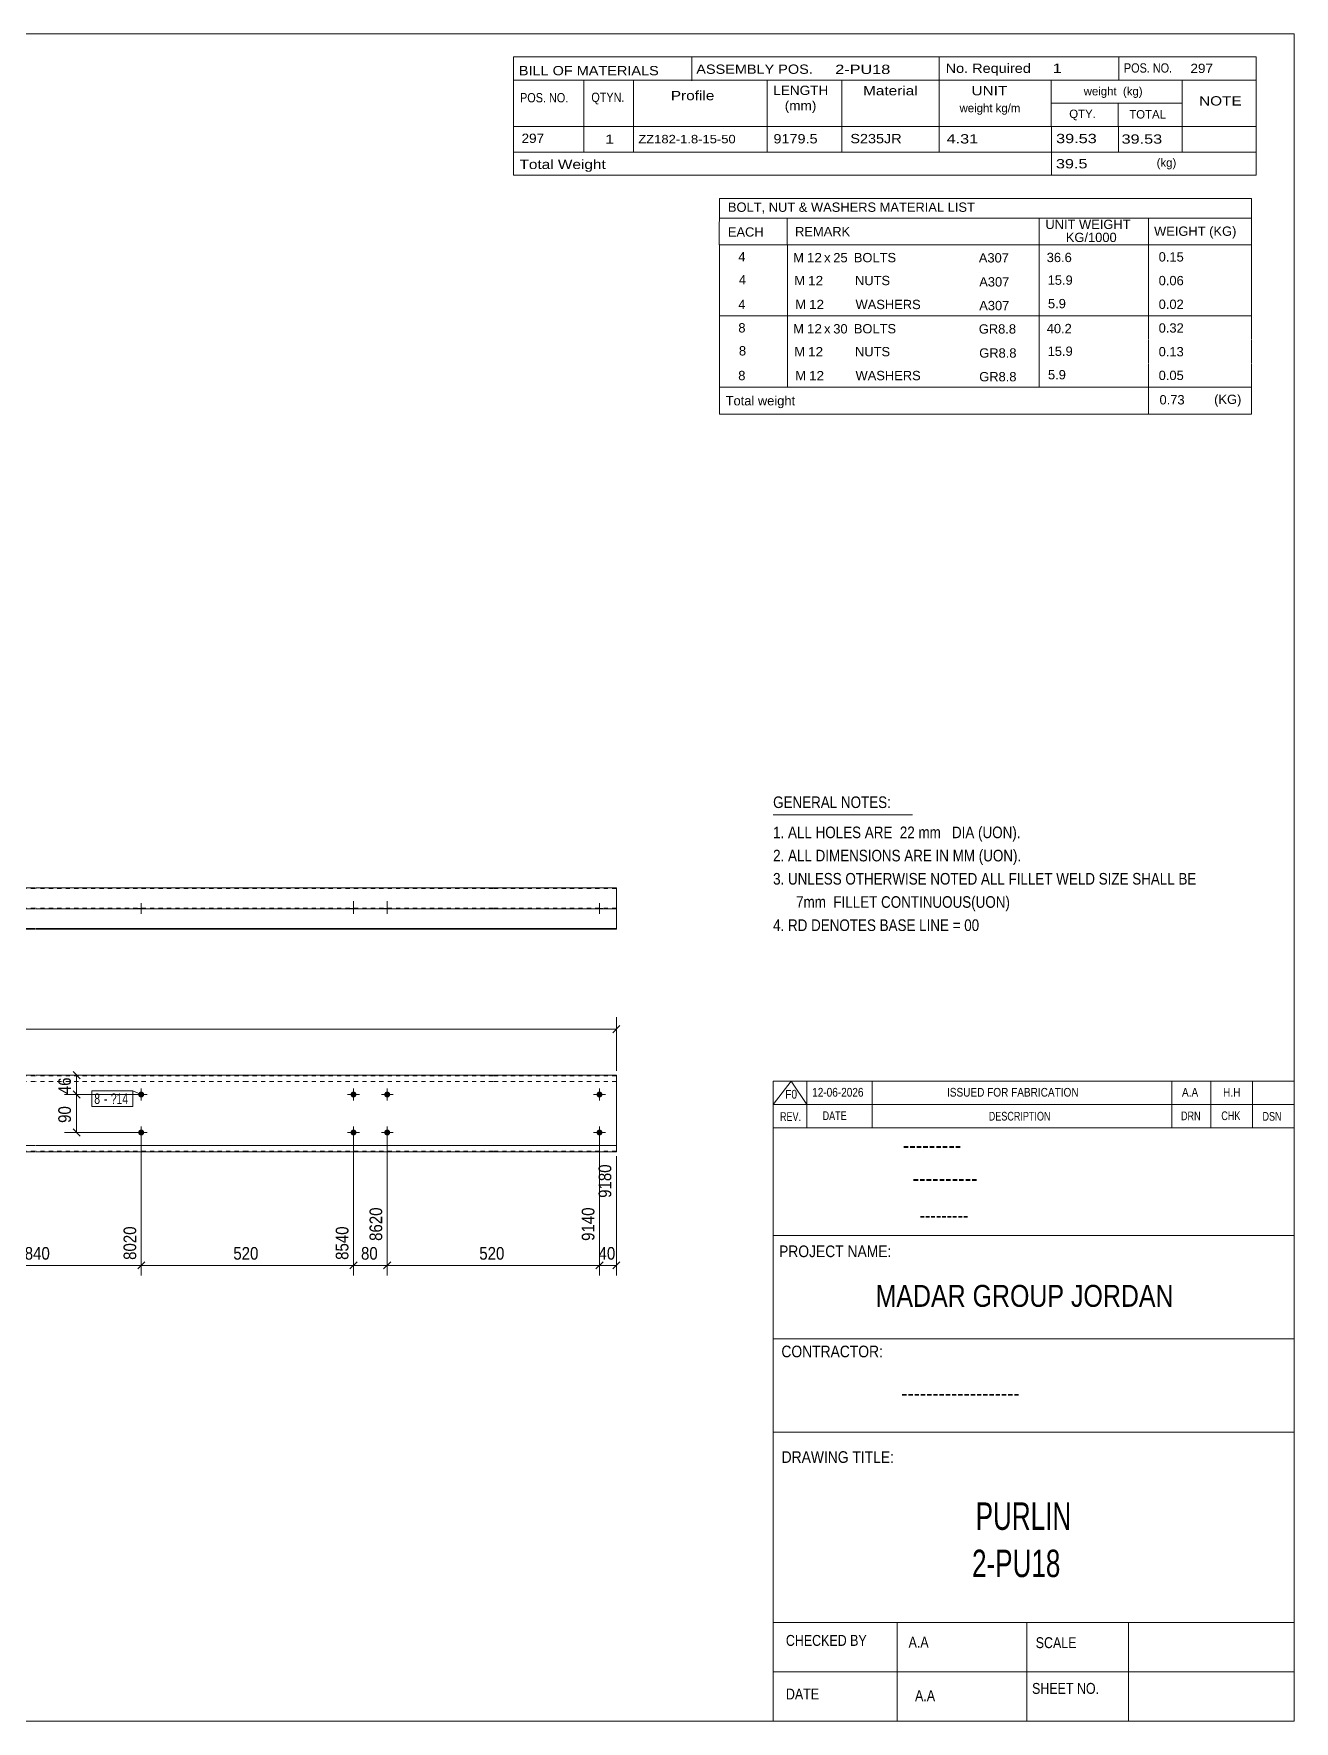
# Model space of a CAD drawing. Header units: millimetres. Extents: x 2 to 579, y 1 to 405.
# Drawn here: x 280.3 to 579, y 5 to 405 of the extents above; entities that cross this region are included whole.
import ezdxf

# ---------------------------------------------------------------- set-up
doc = ezdxf.new("R2010")
doc.units = ezdxf.units.MM
doc.linetypes.add('XKITLINE00', pattern=[0])
doc.linetypes.add('XKITLINE01', pattern=[4, 1, -1, 1, -1])
for name, color, linetype, lineweight in [('Bolt', 3, 'Continuous', 0), ('BoltMark', 7, 'Continuous', 0), ('Dimensions', 7, 'Continuous', 0), ('DrawingSheet', 5, 'Continuous', 0), ('OtherObjectType', 7, 'Continuous', 0), ('Part', 2, 'Continuous', 0)]:
    doc.layers.add(name, color=color, linetype=linetype, lineweight=lineweight)
doc.styles.add('@ARIAL_UNICODE_MS_BOLD', font='ARIAL.TTF')
doc.styles.add('ARIAL', font='ARIAL.TTF')
doc.styles.add('ARIAL_NARROW', font='ARIALN.TTF')
doc.styles.add('COMIC_SANS_MS_BOLD', font='COMICBD.TTF')
doc.styles.add('SWIS721_EX_BT', font='ARIAL.TTF')
doc.styles.add('SWISSE', font='ARIAL.TTF')

# ---------------------------------------------------------------- blocks, each defined once
blk = doc.blocks.new('*A5')
at = {"layer": 'Bolt'}
for points in [[(356.76, 153.52), (356.76, 153.49), (356.75, 153.45), (356.75, 153.42), (356.74, 153.39), (356.73, 153.35), (356.72, 153.32), (356.71, 153.29), (356.69, 153.26), (356.68, 153.23), (356.66, 153.2), (356.64, 153.17), (356.62, 153.14), (356.6, 153.11), (356.58, 153.09), (356.56, 153.06), (356.53, 153.04), (356.5, 153.01), (356.48, 152.99), (356.45, 152.97), (356.42, 152.96), (356.39, 152.94), (356.36, 152.92), (356.33, 152.91), (356.3, 152.9), (356.26, 152.89), (356.23, 152.88), (356.2, 152.87), (356.16, 152.86), (356.13, 152.86), (356.09, 152.86), (356.06, 152.86), (356.03, 152.86), (355.99, 152.86), (355.96, 152.86), (355.92, 152.87), (355.89, 152.88), (355.86, 152.89), (355.82, 152.9), (355.79, 152.91), (355.76, 152.92), (355.73, 152.94), (355.7, 152.96), (355.67, 152.97), (355.64, 152.99), (355.62, 153.01), (355.59, 153.04), (355.57, 153.06), (355.54, 153.09), (355.52, 153.11), (355.5, 153.14), (355.48, 153.17), (355.46, 153.2), (355.44, 153.23), (355.43, 153.26), (355.41, 153.29), (355.4, 153.32), (355.39, 153.35), (355.38, 153.39), (355.37, 153.42), (355.37, 153.45), (355.36, 153.49), (355.36, 153.52), (355.36, 153.56), (355.36, 153.59), (355.36, 153.62), (355.37, 153.66), (355.37, 153.69), (355.38, 153.73), (355.39, 153.76), (355.4, 153.79), (355.41, 153.82), (355.43, 153.86), (355.44, 153.89), (355.46, 153.92), (355.48, 153.94), (355.5, 153.97), (355.52, 154), (355.54, 154.03), (355.57, 154.05), (355.59, 154.07), (355.62, 154.1), (355.64, 154.12), (355.67, 154.14), (355.7, 154.16), (355.73, 154.17), (355.76, 154.19), (355.79, 154.2), (355.82, 154.21), (355.86, 154.23), (355.89, 154.23), (355.92, 154.24), (355.96, 154.25), (355.99, 154.25), (356.03, 154.25), (356.06, 154.26), (356.09, 154.25), (356.13, 154.25), (356.16, 154.25), (356.2, 154.24), (356.23, 154.23), (356.26, 154.23), (356.3, 154.21), (356.33, 154.2), (356.36, 154.19), (356.39, 154.17), (356.42, 154.16), (356.45, 154.14), (356.48, 154.12), (356.5, 154.1), (356.53, 154.07), (356.56, 154.05), (356.58, 154.03), (356.6, 154), (356.62, 153.97), (356.64, 153.94), (356.66, 153.92), (356.68, 153.89), (356.69, 153.86), (356.71, 153.82), (356.72, 153.79), (356.73, 153.76), (356.74, 153.73), (356.75, 153.69), (356.75, 153.66), (356.76, 153.62), (356.76, 153.59), (356.76, 153.56)], [(364.76, 153.52), (364.76, 153.49), (364.75, 153.45), (364.75, 153.42), (364.74, 153.39), (364.73, 153.35), (364.72, 153.32), (364.71, 153.29), (364.69, 153.26), (364.68, 153.23), (364.66, 153.2), (364.64, 153.17), (364.62, 153.14), (364.6, 153.11), (364.58, 153.09), (364.56, 153.06), (364.53, 153.04), (364.5, 153.01), (364.48, 152.99), (364.45, 152.97), (364.42, 152.96), (364.39, 152.94), (364.36, 152.92), (364.33, 152.91), (364.3, 152.9), (364.26, 152.89), (364.23, 152.88), (364.2, 152.87), (364.16, 152.86), (364.13, 152.86), (364.09, 152.86), (364.06, 152.86), (364.03, 152.86), (363.99, 152.86), (363.96, 152.86), (363.92, 152.87), (363.89, 152.88), (363.86, 152.89), (363.82, 152.9), (363.79, 152.91), (363.76, 152.92), (363.73, 152.94), (363.7, 152.96), (363.67, 152.97), (363.64, 152.99), (363.62, 153.01), (363.59, 153.04), (363.57, 153.06), (363.54, 153.09), (363.52, 153.11), (363.5, 153.14), (363.48, 153.17), (363.46, 153.2), (363.44, 153.23), (363.43, 153.26), (363.41, 153.29), (363.4, 153.32), (363.39, 153.35), (363.38, 153.39), (363.37, 153.42), (363.37, 153.45), (363.36, 153.49), (363.36, 153.52), (363.36, 153.56), (363.36, 153.59), (363.36, 153.62), (363.37, 153.66), (363.37, 153.69), (363.38, 153.73), (363.39, 153.76), (363.4, 153.79), (363.41, 153.82), (363.43, 153.86), (363.44, 153.89), (363.46, 153.92), (363.48, 153.94), (363.5, 153.97), (363.52, 154), (363.54, 154.03), (363.57, 154.05), (363.59, 154.07), (363.62, 154.1), (363.64, 154.12), (363.67, 154.14), (363.7, 154.16), (363.73, 154.17), (363.76, 154.19), (363.79, 154.2), (363.82, 154.21), (363.86, 154.23), (363.89, 154.23), (363.92, 154.24), (363.96, 154.25), (363.99, 154.25), (364.03, 154.25), (364.06, 154.26), (364.09, 154.25), (364.13, 154.25), (364.16, 154.25), (364.2, 154.24), (364.23, 154.23), (364.26, 154.23), (364.3, 154.21), (364.33, 154.2), (364.36, 154.19), (364.39, 154.17), (364.42, 154.16), (364.45, 154.14), (364.48, 154.12), (364.5, 154.1), (364.53, 154.07), (364.56, 154.05), (364.58, 154.03), (364.6, 154), (364.62, 153.97), (364.64, 153.94), (364.66, 153.92), (364.68, 153.89), (364.69, 153.86), (364.71, 153.82), (364.72, 153.79), (364.73, 153.76), (364.74, 153.73), (364.75, 153.69), (364.75, 153.66), (364.76, 153.62), (364.76, 153.59), (364.76, 153.56)], [(356.76, 144.52), (356.76, 144.49), (356.75, 144.45), (356.75, 144.42), (356.74, 144.39), (356.73, 144.35), (356.72, 144.32), (356.71, 144.29), (356.69, 144.26), (356.68, 144.23), (356.66, 144.2), (356.64, 144.17), (356.62, 144.14), (356.6, 144.11), (356.58, 144.09), (356.56, 144.06), (356.53, 144.04), (356.5, 144.01), (356.48, 143.99), (356.45, 143.97), (356.42, 143.96), (356.39, 143.94), (356.36, 143.92), (356.33, 143.91), (356.3, 143.9), (356.26, 143.89), (356.23, 143.88), (356.2, 143.87), (356.16, 143.86), (356.13, 143.86), (356.09, 143.86), (356.06, 143.86), (356.03, 143.86), (355.99, 143.86), (355.96, 143.86), (355.92, 143.87), (355.89, 143.88), (355.86, 143.89), (355.82, 143.9), (355.79, 143.91), (355.76, 143.92), (355.73, 143.94), (355.7, 143.96), (355.67, 143.97), (355.64, 143.99), (355.62, 144.01), (355.59, 144.04), (355.57, 144.06), (355.54, 144.09), (355.52, 144.11), (355.5, 144.14), (355.48, 144.17), (355.46, 144.2), (355.44, 144.23), (355.43, 144.26), (355.41, 144.29), (355.4, 144.32), (355.39, 144.35), (355.38, 144.39), (355.37, 144.42), (355.37, 144.45), (355.36, 144.49), (355.36, 144.52), (355.36, 144.56), (355.36, 144.59), (355.36, 144.62), (355.37, 144.66), (355.37, 144.69), (355.38, 144.73), (355.39, 144.76), (355.4, 144.79), (355.41, 144.82), (355.43, 144.86), (355.44, 144.89), (355.46, 144.92), (355.48, 144.94), (355.5, 144.97), (355.52, 145), (355.54, 145.03), (355.57, 145.05), (355.59, 145.07), (355.62, 145.1), (355.64, 145.12), (355.67, 145.14), (355.7, 145.16), (355.73, 145.17), (355.76, 145.19), (355.79, 145.2), (355.82, 145.21), (355.86, 145.23), (355.89, 145.23), (355.92, 145.24), (355.96, 145.25), (355.99, 145.25), (356.03, 145.25), (356.06, 145.26), (356.09, 145.25), (356.13, 145.25), (356.16, 145.25), (356.2, 145.24), (356.23, 145.23), (356.26, 145.23), (356.3, 145.21), (356.33, 145.2), (356.36, 145.19), (356.39, 145.17), (356.42, 145.16), (356.45, 145.14), (356.48, 145.12), (356.5, 145.1), (356.53, 145.07), (356.56, 145.05), (356.58, 145.03), (356.6, 145), (356.62, 144.97), (356.64, 144.94), (356.66, 144.92), (356.68, 144.89), (356.69, 144.86), (356.71, 144.82), (356.72, 144.79), (356.73, 144.76), (356.74, 144.73), (356.75, 144.69), (356.75, 144.66), (356.76, 144.62), (356.76, 144.59), (356.76, 144.56)], [(364.76, 144.52), (364.76, 144.49), (364.75, 144.45), (364.75, 144.42), (364.74, 144.39), (364.73, 144.35), (364.72, 144.32), (364.71, 144.29), (364.69, 144.26), (364.68, 144.23), (364.66, 144.2), (364.64, 144.17), (364.62, 144.14), (364.6, 144.11), (364.58, 144.09), (364.56, 144.06), (364.53, 144.04), (364.5, 144.01), (364.48, 143.99), (364.45, 143.97), (364.42, 143.96), (364.39, 143.94), (364.36, 143.92), (364.33, 143.91), (364.3, 143.9), (364.26, 143.89), (364.23, 143.88), (364.2, 143.87), (364.16, 143.86), (364.13, 143.86), (364.09, 143.86), (364.06, 143.86), (364.03, 143.86), (363.99, 143.86), (363.96, 143.86), (363.92, 143.87), (363.89, 143.88), (363.86, 143.89), (363.82, 143.9), (363.79, 143.91), (363.76, 143.92), (363.73, 143.94), (363.7, 143.96), (363.67, 143.97), (363.64, 143.99), (363.62, 144.01), (363.59, 144.04), (363.57, 144.06), (363.54, 144.09), (363.52, 144.11), (363.5, 144.14), (363.48, 144.17), (363.46, 144.2), (363.44, 144.23), (363.43, 144.26), (363.41, 144.29), (363.4, 144.32), (363.39, 144.35), (363.38, 144.39), (363.37, 144.42), (363.37, 144.45), (363.36, 144.49), (363.36, 144.52), (363.36, 144.56), (363.36, 144.59), (363.36, 144.62), (363.37, 144.66), (363.37, 144.69), (363.38, 144.73), (363.39, 144.76), (363.4, 144.79), (363.41, 144.82), (363.43, 144.86), (363.44, 144.89), (363.46, 144.92), (363.48, 144.94), (363.5, 144.97), (363.52, 145), (363.54, 145.03), (363.57, 145.05), (363.59, 145.07), (363.62, 145.1), (363.64, 145.12), (363.67, 145.14), (363.7, 145.16), (363.73, 145.17), (363.76, 145.19), (363.79, 145.2), (363.82, 145.21), (363.86, 145.23), (363.89, 145.23), (363.92, 145.24), (363.96, 145.25), (363.99, 145.25), (364.03, 145.25), (364.06, 145.26), (364.09, 145.25), (364.13, 145.25), (364.16, 145.25), (364.2, 145.24), (364.23, 145.23), (364.26, 145.23), (364.3, 145.21), (364.33, 145.2), (364.36, 145.19), (364.39, 145.17), (364.42, 145.16), (364.45, 145.14), (364.48, 145.12), (364.5, 145.1), (364.53, 145.07), (364.56, 145.05), (364.58, 145.03), (364.6, 145), (364.62, 144.97), (364.64, 144.94), (364.66, 144.92), (364.68, 144.89), (364.69, 144.86), (364.71, 144.82), (364.72, 144.79), (364.73, 144.76), (364.74, 144.73), (364.75, 144.69), (364.75, 144.66), (364.76, 144.62), (364.76, 144.59), (364.76, 144.56)]]:
    blk.add_hatch(color=3, dxfattribs=at).paths.add_polyline_path(points, flags=17)
at = {"layer": 'Bolt', "color": 3, "linetype": 'XKITLINE00', "lineweight": 0}
for p, q in [((357.46, 153.56), (354.66, 153.56)), ((356.06, 154.96), (356.06, 152.16)), ((365.46, 153.56), (362.66, 153.56)), ((364.06, 154.96), (364.06, 152.16)), ((357.46, 144.56), (354.66, 144.56)), ((356.06, 145.96), (356.06, 143.16)), ((365.46, 144.56), (362.66, 144.56)), ((364.06, 145.96), (364.06, 143.16))]:
    blk.add_line(p, q, dxfattribs=at)
blk = doc.blocks.new('*A6')
at = {"layer": 'Bolt'}
for points in [[(306.47, 153.52), (306.46, 153.49), (306.46, 153.45), (306.45, 153.42), (306.45, 153.39), (306.44, 153.35), (306.43, 153.32), (306.41, 153.29), (306.4, 153.26), (306.38, 153.23), (306.37, 153.2), (306.35, 153.17), (306.33, 153.14), (306.31, 153.11), (306.28, 153.09), (306.26, 153.06), (306.24, 153.04), (306.21, 153.01), (306.18, 152.99), (306.16, 152.97), (306.13, 152.96), (306.1, 152.94), (306.07, 152.92), (306.03, 152.91), (306, 152.9), (305.97, 152.89), (305.94, 152.88), (305.9, 152.87), (305.87, 152.86), (305.83, 152.86), (305.8, 152.86), (305.77, 152.86), (305.73, 152.86), (305.7, 152.86), (305.66, 152.86), (305.63, 152.87), (305.6, 152.88), (305.56, 152.89), (305.53, 152.9), (305.5, 152.91), (305.47, 152.92), (305.44, 152.94), (305.41, 152.96), (305.38, 152.97), (305.35, 152.99), (305.32, 153.01), (305.3, 153.04), (305.27, 153.06), (305.25, 153.09), (305.23, 153.11), (305.2, 153.14), (305.18, 153.17), (305.17, 153.2), (305.15, 153.23), (305.13, 153.26), (305.12, 153.29), (305.11, 153.32), (305.1, 153.35), (305.09, 153.39), (305.08, 153.42), (305.07, 153.45), (305.07, 153.49), (305.07, 153.52), (305.07, 153.56), (305.07, 153.59), (305.07, 153.62), (305.07, 153.66), (305.08, 153.69), (305.09, 153.73), (305.1, 153.76), (305.11, 153.79), (305.12, 153.82), (305.13, 153.86), (305.15, 153.89), (305.17, 153.92), (305.18, 153.94), (305.2, 153.97), (305.23, 154), (305.25, 154.03), (305.27, 154.05), (305.3, 154.07), (305.32, 154.1), (305.35, 154.12), (305.38, 154.14), (305.41, 154.16), (305.44, 154.17), (305.47, 154.19), (305.5, 154.2), (305.53, 154.21), (305.56, 154.23), (305.6, 154.23), (305.63, 154.24), (305.66, 154.25), (305.7, 154.25), (305.73, 154.25), (305.77, 154.26), (305.8, 154.25), (305.83, 154.25), (305.87, 154.25), (305.9, 154.24), (305.94, 154.23), (305.97, 154.23), (306, 154.21), (306.03, 154.2), (306.07, 154.19), (306.1, 154.17), (306.13, 154.16), (306.16, 154.14), (306.18, 154.12), (306.21, 154.1), (306.24, 154.07), (306.26, 154.05), (306.28, 154.03), (306.31, 154), (306.33, 153.97), (306.35, 153.94), (306.37, 153.92), (306.38, 153.89), (306.4, 153.86), (306.41, 153.82), (306.43, 153.79), (306.44, 153.76), (306.45, 153.73), (306.45, 153.69), (306.46, 153.66), (306.46, 153.62), (306.47, 153.59), (306.47, 153.56)], [(415.05, 153.52), (415.05, 153.49), (415.05, 153.45), (415.04, 153.42), (415.03, 153.39), (415.02, 153.35), (415.01, 153.32), (415, 153.29), (414.99, 153.26), (414.97, 153.23), (414.95, 153.2), (414.94, 153.17), (414.92, 153.14), (414.9, 153.11), (414.87, 153.09), (414.85, 153.06), (414.82, 153.04), (414.8, 153.01), (414.77, 152.99), (414.74, 152.97), (414.71, 152.96), (414.68, 152.94), (414.65, 152.92), (414.62, 152.91), (414.59, 152.9), (414.56, 152.89), (414.52, 152.88), (414.49, 152.87), (414.46, 152.86), (414.42, 152.86), (414.39, 152.86), (414.35, 152.86), (414.32, 152.86), (414.29, 152.86), (414.25, 152.86), (414.22, 152.87), (414.18, 152.88), (414.15, 152.89), (414.12, 152.9), (414.09, 152.91), (414.05, 152.92), (414.02, 152.94), (413.99, 152.96), (413.97, 152.97), (413.94, 152.99), (413.91, 153.01), (413.88, 153.04), (413.86, 153.06), (413.84, 153.09), (413.81, 153.11), (413.79, 153.14), (413.77, 153.17), (413.75, 153.2), (413.74, 153.23), (413.72, 153.26), (413.71, 153.29), (413.7, 153.32), (413.68, 153.35), (413.68, 153.39), (413.67, 153.42), (413.66, 153.45), (413.66, 153.49), (413.65, 153.52), (413.65, 153.56), (413.65, 153.59), (413.66, 153.62), (413.66, 153.66), (413.67, 153.69), (413.68, 153.73), (413.68, 153.76), (413.7, 153.79), (413.71, 153.82), (413.72, 153.86), (413.74, 153.89), (413.75, 153.92), (413.77, 153.94), (413.79, 153.97), (413.81, 154), (413.84, 154.03), (413.86, 154.05), (413.88, 154.07), (413.91, 154.1), (413.94, 154.12), (413.97, 154.14), (413.99, 154.16), (414.02, 154.17), (414.05, 154.19), (414.09, 154.2), (414.12, 154.21), (414.15, 154.23), (414.18, 154.23), (414.22, 154.24), (414.25, 154.25), (414.29, 154.25), (414.32, 154.25), (414.35, 154.26), (414.39, 154.25), (414.42, 154.25), (414.46, 154.25), (414.49, 154.24), (414.52, 154.23), (414.56, 154.23), (414.59, 154.21), (414.62, 154.2), (414.65, 154.19), (414.68, 154.17), (414.71, 154.16), (414.74, 154.14), (414.77, 154.12), (414.8, 154.1), (414.82, 154.07), (414.85, 154.05), (414.87, 154.03), (414.9, 154), (414.92, 153.97), (414.94, 153.94), (414.95, 153.92), (414.97, 153.89), (414.99, 153.86), (415, 153.82), (415.01, 153.79), (415.02, 153.76), (415.03, 153.73), (415.04, 153.69), (415.05, 153.66), (415.05, 153.62), (415.05, 153.59), (415.05, 153.56)], [(306.47, 144.52), (306.46, 144.49), (306.46, 144.45), (306.45, 144.42), (306.45, 144.39), (306.44, 144.35), (306.43, 144.32), (306.41, 144.29), (306.4, 144.26), (306.38, 144.23), (306.37, 144.2), (306.35, 144.17), (306.33, 144.14), (306.31, 144.11), (306.28, 144.09), (306.26, 144.06), (306.24, 144.04), (306.21, 144.01), (306.18, 143.99), (306.16, 143.97), (306.13, 143.96), (306.1, 143.94), (306.07, 143.92), (306.03, 143.91), (306, 143.9), (305.97, 143.89), (305.94, 143.88), (305.9, 143.87), (305.87, 143.86), (305.83, 143.86), (305.8, 143.86), (305.77, 143.86), (305.73, 143.86), (305.7, 143.86), (305.66, 143.86), (305.63, 143.87), (305.6, 143.88), (305.56, 143.89), (305.53, 143.9), (305.5, 143.91), (305.47, 143.92), (305.44, 143.94), (305.41, 143.96), (305.38, 143.97), (305.35, 143.99), (305.32, 144.01), (305.3, 144.04), (305.27, 144.06), (305.25, 144.09), (305.23, 144.11), (305.2, 144.14), (305.18, 144.17), (305.17, 144.2), (305.15, 144.23), (305.13, 144.26), (305.12, 144.29), (305.11, 144.32), (305.1, 144.35), (305.09, 144.39), (305.08, 144.42), (305.07, 144.45), (305.07, 144.49), (305.07, 144.52), (305.07, 144.56), (305.07, 144.59), (305.07, 144.62), (305.07, 144.66), (305.08, 144.69), (305.09, 144.73), (305.1, 144.76), (305.11, 144.79), (305.12, 144.82), (305.13, 144.86), (305.15, 144.89), (305.17, 144.92), (305.18, 144.94), (305.2, 144.97), (305.23, 145), (305.25, 145.03), (305.27, 145.05), (305.3, 145.07), (305.32, 145.1), (305.35, 145.12), (305.38, 145.14), (305.41, 145.16), (305.44, 145.17), (305.47, 145.19), (305.5, 145.2), (305.53, 145.21), (305.56, 145.23), (305.6, 145.23), (305.63, 145.24), (305.66, 145.25), (305.7, 145.25), (305.73, 145.25), (305.77, 145.26), (305.8, 145.25), (305.83, 145.25), (305.87, 145.25), (305.9, 145.24), (305.94, 145.23), (305.97, 145.23), (306, 145.21), (306.03, 145.2), (306.07, 145.19), (306.1, 145.17), (306.13, 145.16), (306.16, 145.14), (306.18, 145.12), (306.21, 145.1), (306.24, 145.07), (306.26, 145.05), (306.28, 145.03), (306.31, 145), (306.33, 144.97), (306.35, 144.94), (306.37, 144.92), (306.38, 144.89), (306.4, 144.86), (306.41, 144.82), (306.43, 144.79), (306.44, 144.76), (306.45, 144.73), (306.45, 144.69), (306.46, 144.66), (306.46, 144.62), (306.47, 144.59), (306.47, 144.56)], [(415.05, 144.52), (415.05, 144.49), (415.05, 144.45), (415.04, 144.42), (415.03, 144.39), (415.02, 144.35), (415.01, 144.32), (415, 144.29), (414.99, 144.26), (414.97, 144.23), (414.95, 144.2), (414.94, 144.17), (414.92, 144.14), (414.9, 144.11), (414.87, 144.09), (414.85, 144.06), (414.82, 144.04), (414.8, 144.01), (414.77, 143.99), (414.74, 143.97), (414.71, 143.96), (414.68, 143.94), (414.65, 143.92), (414.62, 143.91), (414.59, 143.9), (414.56, 143.89), (414.52, 143.88), (414.49, 143.87), (414.46, 143.86), (414.42, 143.86), (414.39, 143.86), (414.35, 143.86), (414.32, 143.86), (414.29, 143.86), (414.25, 143.86), (414.22, 143.87), (414.18, 143.88), (414.15, 143.89), (414.12, 143.9), (414.09, 143.91), (414.05, 143.92), (414.02, 143.94), (413.99, 143.96), (413.97, 143.97), (413.94, 143.99), (413.91, 144.01), (413.88, 144.04), (413.86, 144.06), (413.84, 144.09), (413.81, 144.11), (413.79, 144.14), (413.77, 144.17), (413.75, 144.2), (413.74, 144.23), (413.72, 144.26), (413.71, 144.29), (413.7, 144.32), (413.68, 144.35), (413.68, 144.39), (413.67, 144.42), (413.66, 144.45), (413.66, 144.49), (413.65, 144.52), (413.65, 144.56), (413.65, 144.59), (413.66, 144.62), (413.66, 144.66), (413.67, 144.69), (413.68, 144.73), (413.68, 144.76), (413.7, 144.79), (413.71, 144.82), (413.72, 144.86), (413.74, 144.89), (413.75, 144.92), (413.77, 144.94), (413.79, 144.97), (413.81, 145), (413.84, 145.03), (413.86, 145.05), (413.88, 145.07), (413.91, 145.1), (413.94, 145.12), (413.97, 145.14), (413.99, 145.16), (414.02, 145.17), (414.05, 145.19), (414.09, 145.2), (414.12, 145.21), (414.15, 145.23), (414.18, 145.23), (414.22, 145.24), (414.25, 145.25), (414.29, 145.25), (414.32, 145.25), (414.35, 145.26), (414.39, 145.25), (414.42, 145.25), (414.46, 145.25), (414.49, 145.24), (414.52, 145.23), (414.56, 145.23), (414.59, 145.21), (414.62, 145.2), (414.65, 145.19), (414.68, 145.17), (414.71, 145.16), (414.74, 145.14), (414.77, 145.12), (414.8, 145.1), (414.82, 145.07), (414.85, 145.05), (414.87, 145.03), (414.9, 145), (414.92, 144.97), (414.94, 144.94), (414.95, 144.92), (414.97, 144.89), (414.99, 144.86), (415, 144.82), (415.01, 144.79), (415.02, 144.76), (415.03, 144.73), (415.04, 144.69), (415.05, 144.66), (415.05, 144.62), (415.05, 144.59), (415.05, 144.56)]]:
    blk.add_hatch(color=3, dxfattribs=at).paths.add_polyline_path(points, flags=17)
at = {"layer": 'Bolt', "color": 3, "linetype": 'XKITLINE00', "lineweight": 0}
for p, q in [((307.17, 153.56), (304.37, 153.56)), ((305.77, 154.96), (305.77, 152.16)), ((415.75, 153.56), (412.95, 153.56)), ((414.35, 154.96), (414.35, 152.16)), ((307.17, 144.56), (304.37, 144.56)), ((305.77, 145.96), (305.77, 143.16)), ((415.75, 144.56), (412.95, 144.56)), ((414.35, 145.96), (414.35, 143.16))]:
    blk.add_line(p, q, dxfattribs=at)
blk = doc.blocks.new('*A7')
at = {"layer": 'Part'}
blk.add_hatch(color=2, dxfattribs=at).paths.add_polyline_path([(69.67, 159.56), (71.27, 159.56), (70.47, 158.16)], flags=17)
at = {"layer": 'Part', "color": 2, "linetype": 'XKITLINE00', "lineweight": 0}
for p, q in [((46.45, 158.16), (46.45, 139.96)), ((70.45, 158.16), (46.45, 158.16)), ((70.47, 158.16), (69.67, 159.56)), ((69.67, 159.56), (71.27, 159.56)), ((71.27, 159.56), (70.47, 158.16)), ((179.98, 158.16), (70.55, 158.16)), ((230.28, 158.16), (180.08, 158.16)), ((280.57, 158.16), (230.38, 158.16)), ((330.86, 158.16), (280.67, 158.16)), ((389.16, 158.16), (330.96, 158.16)), ((418.35, 158.16), (389.26, 158.16)), ((418.35, 158.16), (418.35, 139.96)), ((70.45, 141.46), (46.45, 141.46)), ((179.98, 141.46), (70.55, 141.46)), ((230.28, 141.46), (180.08, 141.46)), ((280.57, 141.46), (230.38, 141.46)), ((330.86, 141.46), (280.67, 141.46)), ((389.16, 141.46), (330.96, 141.46)), ((418.35, 141.46), (389.26, 141.46)), ((46.45, 139.96), (70.45, 139.96)), ((70.55, 139.96), (179.98, 139.96)), ((180.08, 139.96), (230.28, 139.96)), ((230.38, 139.96), (280.57, 139.96)), ((280.67, 139.96), (330.86, 139.96)), ((330.96, 139.96), (389.16, 139.96)), ((389.26, 139.96), (418.35, 139.96))]:
    blk.add_line(p, q, dxfattribs=at)
at = {"layer": 'Part', "color": 7, "linetype": 'XKITLINE01', "lineweight": 0}
for p, q in [((70.45, 157.98), (46.45, 157.98)), ((70.45, 156.66), (46.45, 156.66)), ((179.98, 157.98), (70.55, 157.98)), ((179.98, 156.66), (70.55, 156.66)), ((230.28, 157.98), (180.08, 157.98)), ((230.28, 156.66), (180.08, 156.66)), ((280.57, 157.98), (230.38, 157.98)), ((280.57, 156.66), (230.38, 156.66)), ((330.86, 157.98), (280.67, 157.98)), ((330.86, 156.66), (280.67, 156.66)), ((389.16, 157.98), (330.96, 157.98)), ((389.16, 156.66), (330.96, 156.66)), ((418.35, 157.98), (389.26, 157.98)), ((418.35, 156.66), (389.26, 156.66)), ((70.45, 140.14), (46.45, 140.14)), ((179.98, 140.14), (70.55, 140.14)), ((230.28, 140.14), (180.08, 140.14)), ((280.57, 140.14), (230.38, 140.14)), ((330.86, 140.14), (280.67, 140.14)), ((389.16, 140.14), (330.96, 140.14)), ((418.35, 140.14), (389.26, 140.14))]:
    blk.add_line(p, q, dxfattribs=at)
at = {"layer": 'Part', "color": 2, "linetype": 'XKITLINE00', "lineweight": 0}
blk.add_circle((70.47, 159.06), 1, dxfattribs=at)
blk = doc.blocks.new('*A12')
at = {"layer": 'Bolt'}
for points in [[(355.36, 197.58), (355.36, 197.76), (356.76, 197.76), (356.76, 197.58)], [(355.36, 197.58), (355.36, 197.76), (356.76, 197.76), (356.76, 197.58)], [(363.36, 197.58), (363.36, 197.76), (364.76, 197.76), (364.76, 197.58)], [(363.36, 197.58), (363.36, 197.76), (364.76, 197.76), (364.76, 197.58)]]:
    blk.add_hatch(color=3, dxfattribs=at).paths.add_polyline_path(points, flags=17)
at = {"layer": 'Bolt', "color": 3, "linetype": 'XKITLINE00', "lineweight": 0}
for p, q in [((355.36, 197.76), (355.36, 197.58)), ((355.36, 197.76), (355.36, 197.58)), ((356.06, 199.42), (356.06, 196.42)), ((356.06, 199.42), (356.06, 196.42)), ((356.76, 197.76), (356.76, 197.58)), ((356.76, 197.76), (356.76, 197.58)), ((363.36, 197.76), (363.36, 197.58)), ((363.36, 197.76), (363.36, 197.58)), ((364.06, 199.42), (364.06, 196.42)), ((364.06, 199.42), (364.06, 196.42)), ((364.76, 197.76), (364.76, 197.58)), ((364.76, 197.76), (364.76, 197.58))]:
    blk.add_line(p, q, dxfattribs=at)
blk = doc.blocks.new('*A13')
at = {"layer": 'Bolt'}
for points in [[(305.07, 197.58), (305.07, 197.76), (306.47, 197.76), (306.47, 197.58)], [(305.07, 197.58), (305.07, 197.76), (306.47, 197.76), (306.47, 197.58)], [(413.65, 197.58), (413.65, 197.76), (415.05, 197.76), (415.05, 197.58)], [(413.65, 197.58), (413.65, 197.76), (415.05, 197.76), (415.05, 197.58)]]:
    blk.add_hatch(color=3, dxfattribs=at).paths.add_polyline_path(points, flags=17)
at = {"layer": 'Bolt', "color": 3, "linetype": 'XKITLINE00', "lineweight": 0}
for p, q in [((305.07, 197.76), (305.07, 197.58)), ((305.07, 197.76), (305.07, 197.58)), ((305.77, 198.92), (305.77, 196.42)), ((305.77, 198.92), (305.77, 196.42)), ((306.47, 197.76), (306.47, 197.58)), ((306.47, 197.76), (306.47, 197.58)), ((413.65, 197.76), (413.65, 197.58)), ((413.65, 197.76), (413.65, 197.58)), ((414.35, 198.92), (414.35, 196.42)), ((414.35, 198.92), (414.35, 196.42)), ((415.05, 197.76), (415.05, 197.58)), ((415.05, 197.76), (415.05, 197.58))]:
    blk.add_line(p, q, dxfattribs=at)
blk = doc.blocks.new('*A14')
at = {"layer": 'Part'}
blk.add_hatch(color=2, dxfattribs=at).paths.add_polyline_path([(69.67, 199.07), (71.27, 199.07), (70.47, 197.67)], flags=17)
at = {"layer": 'Part', "color": 2, "linetype": 'XKITLINE00', "lineweight": 0}
for p, q in [((46.45, 192.94), (46.45, 202.58)), ((70.45, 202.58), (46.45, 202.58)), ((179.98, 202.58), (70.55, 202.58)), ((230.28, 202.58), (180.08, 202.58)), ((280.57, 202.58), (230.38, 202.58)), ((330.86, 202.58), (280.67, 202.58)), ((389.16, 202.58), (330.96, 202.58)), ((418.35, 202.58), (389.26, 202.58)), ((418.35, 192.94), (418.35, 202.58)), ((70.45, 197.58), (46.45, 197.58)), ((70.47, 197.67), (69.67, 199.07)), ((69.67, 199.07), (71.27, 199.07)), ((71.27, 199.07), (70.47, 197.67)), ((179.98, 197.58), (70.55, 197.58)), ((230.28, 197.58), (180.08, 197.58)), ((280.57, 197.58), (230.38, 197.58)), ((330.86, 197.58), (280.67, 197.58)), ((389.16, 197.58), (330.96, 197.58)), ((418.35, 197.58), (389.26, 197.58)), ((46.45, 192.76), (46.45, 192.94)), ((46.45, 192.94), (70.45, 192.94)), ((70.45, 192.76), (46.45, 192.76)), ((70.55, 192.94), (179.98, 192.94)), ((179.98, 192.76), (70.55, 192.76)), ((180.08, 192.94), (230.28, 192.94)), ((230.28, 192.76), (180.08, 192.76)), ((230.38, 192.94), (280.57, 192.94)), ((280.57, 192.76), (230.38, 192.76)), ((280.67, 192.94), (330.86, 192.94)), ((330.86, 192.76), (280.67, 192.76)), ((330.96, 192.94), (389.16, 192.94)), ((389.16, 192.76), (330.96, 192.76)), ((389.26, 192.94), (418.35, 192.94)), ((418.35, 192.76), (389.26, 192.76)), ((418.35, 192.94), (418.35, 192.76))]:
    blk.add_line(p, q, dxfattribs=at)
at = {"layer": 'Part', "color": 7, "linetype": 'XKITLINE01', "lineweight": 0}
for p, q in [((70.45, 202.4), (46.45, 202.4)), ((179.98, 202.4), (70.55, 202.4)), ((230.28, 202.4), (180.08, 202.4)), ((280.57, 202.4), (230.38, 202.4)), ((330.86, 202.4), (280.67, 202.4)), ((389.16, 202.4), (330.96, 202.4)), ((418.35, 202.4), (389.26, 202.4)), ((70.45, 197.76), (46.45, 197.76)), ((179.98, 197.76), (70.55, 197.76)), ((230.28, 197.76), (180.08, 197.76)), ((280.57, 197.76), (230.38, 197.76)), ((330.86, 197.76), (280.67, 197.76)), ((389.16, 197.76), (330.96, 197.76)), ((418.35, 197.76), (389.26, 197.76))]:
    blk.add_line(p, q, dxfattribs=at)
at = {"layer": 'Part', "color": 2, "linetype": 'XKITLINE00', "lineweight": 0}
blk.add_circle((70.47, 198.57), 1, dxfattribs=at)
blk = doc.blocks.new('*A15')
at = {"layer": 'DrawingSheet', "color": 5, "linetype": 'XKITLINE00', "lineweight": 0}
for p, q in [((579, 405), (5, 405)), ((5, 405), (5, 5)), ((579, 5), (579, 405)), ((5, 5), (579, 5))]:
    blk.add_line(p, q, dxfattribs=at)
at = {"layer": 'DrawingSheet', "color": 5, "style": 'ARIAL', "width": 0.85}
blk.add_text('Tekla structures', height=2, rotation=90, dxfattribs=at).set_placement((4.5, 5.5))
blk = doc.blocks.new('*A16')
at = {"layer": 'OtherObjectType', "color": 7, "linetype": 'XKITLINE00', "lineweight": 0}
for p, q in [((442.76, 365.95), (442.75, 354.95)), ((442.76, 365.95), (568.88, 365.95)), ((568.88, 365.95), (568.88, 354.95)), ((442.75, 361.3), (568.88, 361.3)), ((458.87, 361.31), (458.87, 354.95)), ((518.57, 361.31), (518.57, 354.95)), ((544.47, 361.29), (544.47, 354.95)), ((442.76, 354.92), (442.76, 349.42)), ((442.77, 354.95), (568.88, 354.95)), ((458.92, 354.95), (458.92, 349.33)), ((518.57, 354.95), (518.57, 349.33)), ((544.5, 354.95), (544.5, 349.45)), ((568.88, 354.95), (568.88, 349.45)), ((442.79, 349.33), (442.79, 343.72)), ((458.95, 349.33), (458.95, 343.71)), ((518.57, 349.33), (518.57, 343.71)), ((544.5, 349.33), (544.5, 343.83)), ((568.88, 349.33), (568.88, 343.83)), ((442.79, 343.7), (442.79, 338.13)), ((458.95, 343.71), (458.95, 338.09)), ((518.57, 343.71), (518.57, 338.09)), ((544.5, 343.71), (544.5, 338.1)), ((568.88, 343.71), (568.88, 338.1)), ((568.88, 338.1), (442.75, 338.13)), ((442.76, 338.06), (442.76, 332.56)), ((458.92, 338.09), (458.92, 332.47)), ((518.57, 338.09), (518.57, 332.47)), ((544.5, 338.09), (544.5, 332.59)), ((568.88, 338.09), (568.88, 332.59)), ((442.79, 332.47), (442.79, 326.86)), ((458.95, 332.47), (458.95, 326.86)), ((518.57, 332.47), (518.57, 326.86)), ((544.5, 332.47), (544.5, 326.97)), ((568.88, 332.47), (568.88, 326.97)), ((442.79, 326.84), (442.79, 321.27)), ((458.95, 326.85), (458.95, 321.24)), ((518.57, 326.86), (518.57, 321.24)), ((544.5, 326.85), (544.5, 321.25)), ((568.88, 326.85), (568.88, 321.24)), ((568.88, 321.24), (442.75, 321.27)), ((442.78, 321.24), (442.78, 314.83)), ((442.85, 321.23), (568.87, 321.24)), ((544.5, 321.2), (544.5, 314.79)), ((568.87, 321.21), (568.87, 314.79)), ((442.77, 314.79), (568.87, 314.79))]:
    blk.add_line(p, q, dxfattribs=at)
at = {"layer": 'OtherObjectType', "color": 7, "style": 'ARIAL_NARROW'}
for s, width, p in [('BOLT, NUT & WASHERS MATERIAL LIST', 1.211571, (444.79, 362.79)), ('UNIT WEIGHT', 1.211571, (520.03, 358.72)), ('EACH', 1.211571, (444.78, 356.92)), ('REMARK', 1.211571, (460.7, 357.01)), (' KG/1000', 1.211571, (524.02, 355.63)), ('WEIGHT (KG)', 1.211571, (545.78, 357.1)), ('4', 1.211571, (447.26, 351.05)), ('M', 1.211571, (460.26, 350.85)), ('12', 1.275, (463.5, 350.83)), ('x', 1.211571, (467.58, 350.83)), ('25', 1.211571, (469.76, 350.82)), ('BOLTS', 1.211571, (474.63, 350.84)), ('A307', 1.211571, (504.25, 350.79)), ('36.6', 1.211571, (520.34, 350.88)), ('0.15', 1.211571, (546.87, 351.01)), ('4', 1.211571, (447.4, 345.61)), ('M', 1.211571, (460.54, 345.41)), ('12', 1.275, (463.78, 345.39)), ('NUTS', 1.211571, (474.91, 345.41)), ('A307', 1.211571, (504.35, 345.09)), ('15.9', 1.211571, (520.56, 345.5)), ('0.06', 1.211571, (546.87, 345.39)), ('4', 1.211571, (447.24, 339.74)), ('M', 1.211571, (460.76, 339.74)), ('12', 1.275, (464, 339.72)), ('WASHERS', 1.211571, (475.04, 339.73)), ('A307', 1.211571, (504.35, 339.47)), ('5.9', 1.211571, (520.64, 339.94)), ('0.02', 1.211571, (546.87, 339.78)), ('8', 1.211571, (447.26, 334.2)), ('M', 1.211571, (460.26, 333.99)), ('12', 1.275, (463.5, 333.97)), ('30', 1.211571, (469.76, 333.96)), ('BOLTS', 1.211571, (474.63, 333.98)), ('GR8.8', 1.211571, (504.25, 333.93)), ('40.2', 1.211571, (520.34, 334.02)), ('0.32', 1.211571, (546.87, 334.16)), ('x', 1.211571, (467.58, 333.97)), ('8', 1.211571, (447.4, 328.75)), ('M', 1.211571, (460.54, 328.56)), ('12', 1.275, (463.78, 328.54)), ('NUTS', 1.211571, (474.91, 328.55)), ('GR8.8', 1.211571, (504.35, 328.23)), ('15.9', 1.211571, (520.56, 328.65)), ('0.13', 1.211571, (546.87, 328.54)), ('8', 1.211571, (447.24, 322.88)), ('M', 1.211571, (460.76, 322.88)), ('12', 1.275, (464, 322.86)), ('WASHERS', 1.211571, (475.04, 322.88)), ('GR8.8', 1.211571, (504.35, 322.61)), ('5.9', 1.211571, (520.64, 323.08)), ('0.05', 1.211571, (546.87, 322.92)), ('Total weight', 1.211571, (444.26, 316.91)), ('0.73', 1.211571, (547.07, 317.14)), ('(KG)', 1.211571, (560.02, 317.24))]:
    blk.add_text(s, height=2.2, dxfattribs=dict(at, width=width)).set_placement(p)
blk = doc.blocks.new('*A17')
at = {"layer": 'OtherObjectType', "color": 7, "linetype": 'XKITLINE00', "lineweight": 0}
blk.add_line((455.5, 219.82), (488.5, 219.82), dxfattribs=at)
at = {"layer": 'OtherObjectType', "color": 7, "style": 'ARIAL_NARROW', "width": 1.008832}
for s, p in [('GENERAL NOTES:', (455.5, 221.47)), ('1. ALL HOLES ARE  22 mm   DIA (UON).', (455.5, 214.32)), ('2. ALL DIMENSIONS ARE IN MM (UON).', (455.5, 208.82)), ('3. UNLESS OTHERWISE NOTED ALL FILLET WELD SIZE SHALL BE', (455.5, 203.32)), ('7mm  FILLET CONTINUOUS(UON)', (460.95, 197.82)), ('4. RD DENOTES BASE LINE = 00', (455.5, 192.32))]:
    blk.add_text(s, height=2.75, dxfattribs=at).set_placement(p)
blk = doc.blocks.new('*A18')
at = {"layer": 'OtherObjectType', "color": 7, "linetype": 'XKITLINE00', "lineweight": 0}
for p, q in [((455.5, 156.76), (579, 156.76)), ((455.5, 151.21), (459.82, 156.76)), ((455.5, 151.21), (455.5, 156.76)), ((459.82, 156.76), (463.53, 151.21)), ((463.53, 151.21), (463.53, 156.76)), ((478.97, 151.21), (478.97, 156.76)), ((549.98, 151.21), (549.98, 156.76)), ((559.24, 151.21), (559.24, 156.76)), ((569.12, 151.21), (569.12, 156.76)), ((579, 151.21), (579, 156.76)), ((455.5, 151.21), (579, 151.21)), ((455.5, 145.65), (455.5, 151.21)), ((459.21, 151.21), (579, 151.21)), ((463.53, 145.65), (463.53, 151.21)), ((478.97, 145.65), (478.97, 151.21)), ((549.98, 145.65), (549.98, 151.21)), ((559.24, 145.65), (559.24, 151.21)), ((569.12, 145.65), (569.12, 151.21)), ((579, 145.65), (579, 151.21))]:
    blk.add_line(p, q, dxfattribs=at)
at = {"layer": 'OtherObjectType', "color": 7, "style": 'ARIAL_NARROW'}
for s, height, width, p in [('F0', 2.058, 1.008832, (458.4, 152.59)), ('12-06-2026', 2.058, 1.008832, (464.76, 153.06)), ('ISSUED FOR FABRICATION', 2.0583, 1.008832, (496.71, 153.06)), ('A.A', 2.058, 1.008832, (552.4, 153.06)), ('H.H', 2.058, 1.008832, (562.13, 153.06)), ('REV.', 2.058, 0.907949, (457.13, 147.31)), ('DATE', 2.058, 0.907949, (467.23, 147.5)), ('DESCRIPTION', 2.0583, 0.907949, (506.61, 147.39)), ('DRN', 2.058, 0.907949, (552.17, 147.47)), ('CHK', 2.058, 0.907949, (561.72, 147.5)), ('DSN', 2.058, 0.907949, (571.47, 147.35))]:
    blk.add_text(s, height=height, dxfattribs=dict(at, width=width)).set_placement(p)
blk = doc.blocks.new('*A20')
at = {"layer": 'OtherObjectType', "color": 2, "linetype": 'XKITLINE00', "lineweight": 0}
for p, q in [((455.5, 145.65), (579, 145.65)), ((455.5, 5), (455.5, 145.64)), ((578.98, 145.64), (579, 5)), ((579, 120.14), (455.5, 120.14)), ((455.5, 95.63), (579, 95.63)), ((579, 73.49), (455.5, 73.49)), ((579, 28.4), (455.5, 28.4)), ((484.94, 28.4), (484.94, 5)), ((515.62, 5), (515.62, 28.4)), ((539.75, 5), (539.75, 28.4)), ((579, 16.7), (455.5, 16.7)), ((579, 5), (455.5, 5))]:
    blk.add_line(p, q, dxfattribs=at)
at = {"layer": 'OtherObjectType', "color": 4, "style": '@ARIAL_UNICODE_MS_BOLD', "width": 0.85}
blk.add_text('---------', height=3.9, dxfattribs=at).set_placement((486.23, 139.59))
at = {"layer": 'OtherObjectType', "color": 7, "style": 'ARIAL', "width": 0.85}
for s, height, p in [('----------', 3.9, (488.56, 131.77)), ('---------', 3.25, (490.21, 123.31))]:
    blk.add_text(s, height=height, dxfattribs=at).set_placement(p)
at = {"layer": 'OtherObjectType', "color": 3, "width": 0.85}
for s, style, p in [('PROJECT NAME:', 'SWIS721_EX_BT', (456.92, 115.01)), ('CONTRACTOR:', 'SWISSE', (457.47, 91.27)), ('DRAWING TITLE:', 'SWIS721_EX_BT', (457.53, 66.24))]:
    blk.add_text(s, height=2.7618, dxfattribs=dict(at, style=style)).set_placement(p)
at = {"layer": 'OtherObjectType', "color": 7, "width": 0.85}
for s, height, p in [('MADAR GROUP JORDAN', 5.2, (479.79, 103.23)), ('CHECKED BY', 2.592, (458.53, 22.86)), ('A.A', 2.592, (487.61, 22.45)), ('SCALE', 2.592, (517.74, 22.33)), ('DATE', 2.592, (458.54, 10.16)), ('A.A', 2.592, (489.14, 9.76)), ('SHEET NO.', 2.592, (516.87, 11.49))]:
    blk.add_text(s, height=height, dxfattribs=at).set_placement(p)
at = {"layer": 'OtherObjectType', "color": 1}
for s, height, style, width, p in [('-------------------', 3.9, 'COMIC_SANS_MS_BOLD', 0.85, (485.87, 80.86)), ('PURLIN', 6.5, 'ARIAL', 0.68, (503.5, 50.37)), ('2-PU18', 6.5, 'ARIAL', 0.68, (502.64, 39.17))]:
    blk.add_text(s, height=height, dxfattribs=dict(at, style=style, width=width)).set_placement(p)
blk = doc.blocks.new('*A21')
at = {"layer": 'OtherObjectType', "color": 7, "linetype": 'XKITLINE00', "lineweight": 0}
for p, q in [((393.98, 399.5), (569.98, 399.5)), ((393.98, 399.5), (393.98, 388.5)), ((436.26, 399.42), (436.26, 393.87)), ((494.85, 394), (494.85, 399.5)), ((537.43, 393.96), (537.43, 399.42)), ((569.98, 394), (569.98, 399.5)), ((393.98, 394), (569.98, 394)), ((410.64, 394), (410.64, 383)), ((422.4, 393.98), (422.4, 383.03)), ((454.12, 393.99), (454.13, 383)), ((471.78, 393.98), (471.78, 383)), ((494.85, 393.98), (494.85, 383)), ((521.43, 394), (521.43, 383)), ((552.42, 394), (552.42, 383)), ((569.98, 394), (569.98, 388.5)), ((393.98, 388.5), (393.98, 383)), ((521.45, 388.52), (552.45, 388.52)), ((537.28, 388.52), (537.28, 383)), ((569.98, 388.5), (569.98, 383)), ((393.98, 383), (569.98, 383)), ((393.98, 383), (393.98, 376.95)), ((410.63, 383), (410.63, 376.95)), ((422.44, 382.99), (422.44, 376.95)), ((454.12, 383), (454.11, 376.95)), ((471.79, 383), (471.79, 376.95)), ((494.87, 383), (494.87, 376.95)), ((521.44, 383), (521.44, 376.95)), ((537.33, 382.95), (537.33, 376.95)), ((552.43, 383), (552.43, 376.95)), ((569.98, 383), (569.98, 376.95)), ((393.98, 376.95), (569.98, 376.95)), ((393.98, 376.95), (393.98, 371.45)), ((521.44, 376.95), (521.44, 371.45)), ((569.98, 376.95), (569.98, 371.45)), ((393.98, 371.45), (569.98, 371.45))]:
    blk.add_line(p, q, dxfattribs=at)
at = {"layer": 'OtherObjectType', "color": 7, "style": 'ARIAL_NARROW'}
for s, height, width, p in [('BILL OF MATERIALS', 2.2, 1.36, (395.25, 395.16)), ('ASSEMBLY POS.', 2.2, 1.36, (437.3, 395.5)), ('2-PU18', 2.2, 1.525501, (470.23, 395.46)), ('No. Required', 2.2, 1.36, (496.39, 395.72)), ('1', 2.2, 1.525501, (521.75, 395.72)), ('POS. NO.', 2.2, 1.02, (538.63, 395.79)), ('297', 2.2, 1.270501, (554.4, 395.69)), ('LENGTH', 2.2, 1.275, (455.54, 390.49)), ('Material', 2.2, 1.445, (476.81, 390.41)), ('UNIT', 2.2, 1.445, (502.52, 390.4)), ('weight  (kg)', 1.98, 1.19, (529.11, 390.39)), ('POS. NO.', 2.2, 1.02, (395.53, 388.74)), ('QTYN.', 2.2, 1.02, (412.42, 388.84)), ('Profile', 2.2, 1.445, (431.26, 389.25)), ('(mm)', 2.2, 1.275, (458.26, 386.86)), ('weight kg/m', 1.98, 1.19, (499.69, 386.4)), ('NOTE', 2.2, 1.445, (556.44, 387.99)), ('QTY.', 1.98, 1.19, (525.68, 385.03)), ('TOTAL', 1.98, 1.19, (539.9, 384.91)), ('297', 2.2, 1.270501, (395.89, 379.12)), ('1', 2.2, 1.525501, (415.71, 378.91)), ('ZZ182-1.8-15-50', 1.98, 1.355501, (423.56, 379.04)), ('9179.5', 2.2, 1.355501, (455.59, 379.01)), ('S235JR', 2.2, 1.355501, (473.81, 379.05)), ('4.31', 2.2, 1.525501, (496.62, 378.99)), ('39.53', 2.2, 1.525501, (522.57, 379.07)), ('39.53', 2.2, 1.525501, (538.08, 378.94)), ('Total Weight', 2.2, 1.445, (395.4, 372.94)), ('39.5', 2.2, 1.525501, (522.52, 373.09)), ('(kg)', 1.98, 1.19, (546.4, 373.46))]:
    blk.add_text(s, height=height, dxfattribs=dict(at, width=width)).set_placement(p)
blk = doc.blocks.new('*A23')
at = {"layer": 'Dimensions', "color": 7, "linetype": 'XKITLINE00', "lineweight": 0}
for p, q in [((304.77, 153.56), (287.6, 153.56)), ((289.6, 154.4), (291.3, 152.71)), ((290.45, 144.56), (290.45, 153.56)), ((304.77, 144.56), (287.6, 144.56)), ((289.6, 145.4), (291.3, 143.71))]:
    blk.add_line(p, q, dxfattribs=at)
at = {"layer": 'Dimensions', "color": 3}
for p in [(290.45, 153.56), (290.45, 144.56)]:
    blk.add_point(p, dxfattribs=at)
at = {"layer": 'Dimensions', "color": 3, "style": 'ARIAL', "width": 0.85}
blk.add_text('90', height=3, rotation=90.0002, dxfattribs=at).set_placement((289.1, 146.83))
blk = doc.blocks.new('*A24')
at = {"layer": 'Dimensions', "color": 7, "linetype": 'XKITLINE00', "lineweight": 0}
for p, q in [((304.77, 158.16), (287.6, 158.16)), ((289.6, 159), (291.3, 157.31)), ((290.45, 153.56), (290.45, 158.16)), ((304.77, 153.56), (287.6, 153.56)), ((289.6, 154.4), (291.3, 152.71))]:
    blk.add_line(p, q, dxfattribs=at)
at = {"layer": 'Dimensions', "color": 3}
for p in [(290.45, 158.16), (290.45, 153.56)]:
    blk.add_point(p, dxfattribs=at)
at = {"layer": 'Dimensions', "color": 3, "style": 'ARIAL', "width": 0.85}
blk.add_text('46', height=3, rotation=90.0002, dxfattribs=at).set_placement((289.1, 153.63))
blk = doc.blocks.new('*A31')
at = {"layer": 'Dimensions', "color": 7, "linetype": 'XKITLINE00', "lineweight": 0}
for p, q in [((47.3, 169.9), (45.6, 168.21)), ((46.45, 159.16), (46.45, 171.91)), ((46.45, 169.06), (418.35, 169.06)), ((419.2, 169.9), (417.51, 168.21)), ((418.35, 159.16), (418.35, 171.91))]:
    blk.add_line(p, q, dxfattribs=at)
at = {"layer": 'Dimensions', "color": 3}
for p in [(46.45, 169.06), (418.35, 169.06)]:
    blk.add_point(p, dxfattribs=at)
at = {"layer": 'Dimensions', "color": 3, "style": 'ARIAL', "width": 0.85}
blk.add_text('9180', height=3, dxfattribs=at).set_placement((227.95, 170.41))
blk = doc.blocks.new('*A38')
at = {"layer": 'Dimensions', "color": 7, "linetype": 'XKITLINE00', "lineweight": 0}
for p, q in [((255.47, 143.56), (255.47, 110.66)), ((305.77, 143.56), (305.77, 110.66)), ((256.32, 113.9), (254.62, 112.21)), ((255.47, 113.06), (305.77, 113.06)), ((306.61, 113.9), (304.92, 112.21))]:
    blk.add_line(p, q, dxfattribs=at)
at = {"layer": 'Dimensions', "color": 3}
for p in [(255.47, 113.06), (305.77, 113.06)]:
    blk.add_point(p, dxfattribs=at)
at = {"layer": 'Dimensions', "color": 3, "style": 'ARIAL', "width": 0.85}
blk.add_text('8020', height=3, rotation=90.0002, dxfattribs=at).set_placement((304.57, 114.36))
blk.add_text('1840', height=3, dxfattribs=at).set_placement((276.17, 114.41))
blk = doc.blocks.new('*A39')
at = {"layer": 'Dimensions', "color": 7, "linetype": 'XKITLINE00', "lineweight": 0}
for p, q in [((305.77, 143.56), (305.77, 110.66)), ((356.06, 143.56), (356.06, 110.66)), ((306.61, 113.9), (304.92, 112.21)), ((305.77, 113.06), (356.06, 113.06)), ((356.91, 113.9), (355.21, 112.21))]:
    blk.add_line(p, q, dxfattribs=at)
at = {"layer": 'Dimensions', "color": 3}
for p in [(305.77, 113.06), (356.06, 113.06)]:
    blk.add_point(p, dxfattribs=at)
at = {"layer": 'Dimensions', "color": 3, "style": 'ARIAL', "width": 0.85}
blk.add_text('8540', height=3, rotation=90.0002, dxfattribs=at).set_placement((354.86, 114.36))
blk.add_text('520', height=3, dxfattribs=at).set_placement((327.58, 114.41))
blk = doc.blocks.new('*A40')
at = {"layer": 'Dimensions', "color": 7, "linetype": 'XKITLINE00', "lineweight": 0}
for p, q in [((356.06, 143.56), (356.06, 110.66)), ((364.06, 143.56), (364.06, 110.66)), ((356.91, 113.9), (355.21, 112.21)), ((356.06, 113.06), (364.06, 113.06)), ((364.91, 113.9), (363.21, 112.21))]:
    blk.add_line(p, q, dxfattribs=at)
at = {"layer": 'Dimensions', "color": 3}
for p in [(356.06, 113.06), (364.06, 113.06)]:
    blk.add_point(p, dxfattribs=at)
at = {"layer": 'Dimensions', "color": 3, "style": 'ARIAL', "width": 0.85}
blk.add_text('8620', height=3, rotation=90.0002, dxfattribs=at).set_placement((362.86, 118.86))
blk.add_text('80', height=3, dxfattribs=at).set_placement((357.84, 114.41))
blk = doc.blocks.new('*A41')
at = {"layer": 'Dimensions', "color": 7, "linetype": 'XKITLINE00', "lineweight": 0}
for p, q in [((364.06, 143.56), (364.06, 110.66)), ((414.35, 143.56), (414.35, 110.66)), ((364.91, 113.9), (363.21, 112.21)), ((364.06, 113.06), (414.35, 113.06)), ((415.2, 113.9), (413.51, 112.21))]:
    blk.add_line(p, q, dxfattribs=at)
at = {"layer": 'Dimensions', "color": 3}
for p in [(364.06, 113.06), (414.35, 113.06)]:
    blk.add_point(p, dxfattribs=at)
at = {"layer": 'Dimensions', "color": 3, "style": 'ARIAL', "width": 0.85}
blk.add_text('9140', height=3, rotation=90.0002, dxfattribs=at).set_placement((413.15, 118.86))
blk.add_text('520', height=3, dxfattribs=at).set_placement((385.87, 114.41))
blk = doc.blocks.new('*A42')
at = {"layer": 'Dimensions', "color": 7, "linetype": 'XKITLINE00', "lineweight": 0}
for p, q in [((414.35, 143.56), (414.35, 110.66)), ((418.35, 138.96), (418.35, 110.66)), ((415.2, 113.9), (413.51, 112.21)), ((414.35, 113.06), (418.35, 113.06)), ((419.2, 113.9), (417.51, 112.21))]:
    blk.add_line(p, q, dxfattribs=at)
at = {"layer": 'Dimensions', "color": 3}
for p in [(414.35, 113.06), (418.35, 113.06)]:
    blk.add_point(p, dxfattribs=at)
at = {"layer": 'Dimensions', "color": 3, "style": 'ARIAL', "width": 0.85}
blk.add_text('9180', height=3, rotation=90.0002, dxfattribs=at).set_placement((417.15, 129.06))
blk.add_text('40', height=3, dxfattribs=at).set_placement((414.13, 114.41))
blk = doc.blocks.new('*A43')
at = {"layer": 'BoltMark', "color": 7, "linetype": 'XKITLINE00', "lineweight": 0}
for p, q in [((294.04, 154.41), (303.73, 154.41)), ((294.04, 150.71), (294.04, 154.41)), ((303.73, 150.71), (303.73, 154.41)), ((305.77, 153.56), (303.73, 154.41)), ((294.04, 150.71), (303.73, 150.71))]:
    blk.add_line(p, q, dxfattribs=at)
at = {"layer": 'BoltMark', "color": 3, "style": 'ARIAL_NARROW', "width": 0.85}
for s, p in [('8', (294.64, 151.31)), ('-', (296.91, 151.31)), ('?14', (298.57, 151.31))]:
    blk.add_text(s, height=2.5, dxfattribs=at).set_placement(p)

msp = doc.modelspace()

# ---------------------------------------------------------------- block references
at = {"lineweight": 0}
for name in ['*A15', '*A21', '*A16', '*A17', '*A13', '*A12', '*A31', '*A24', '*A18', '*A23', '*A43', '*A6', '*A5', '*A20', '*A38', '*A39', '*A40', '*A41', '*A42']:
    msp.add_blockref(name, (0, 0), dxfattribs=at)
at = {"layer": 'Part', "lineweight": 0}
for name in ['*A14', '*A7']:
    msp.add_blockref(name, (0, 0), dxfattribs=at)

doc.saveas('drawing.dxf')
